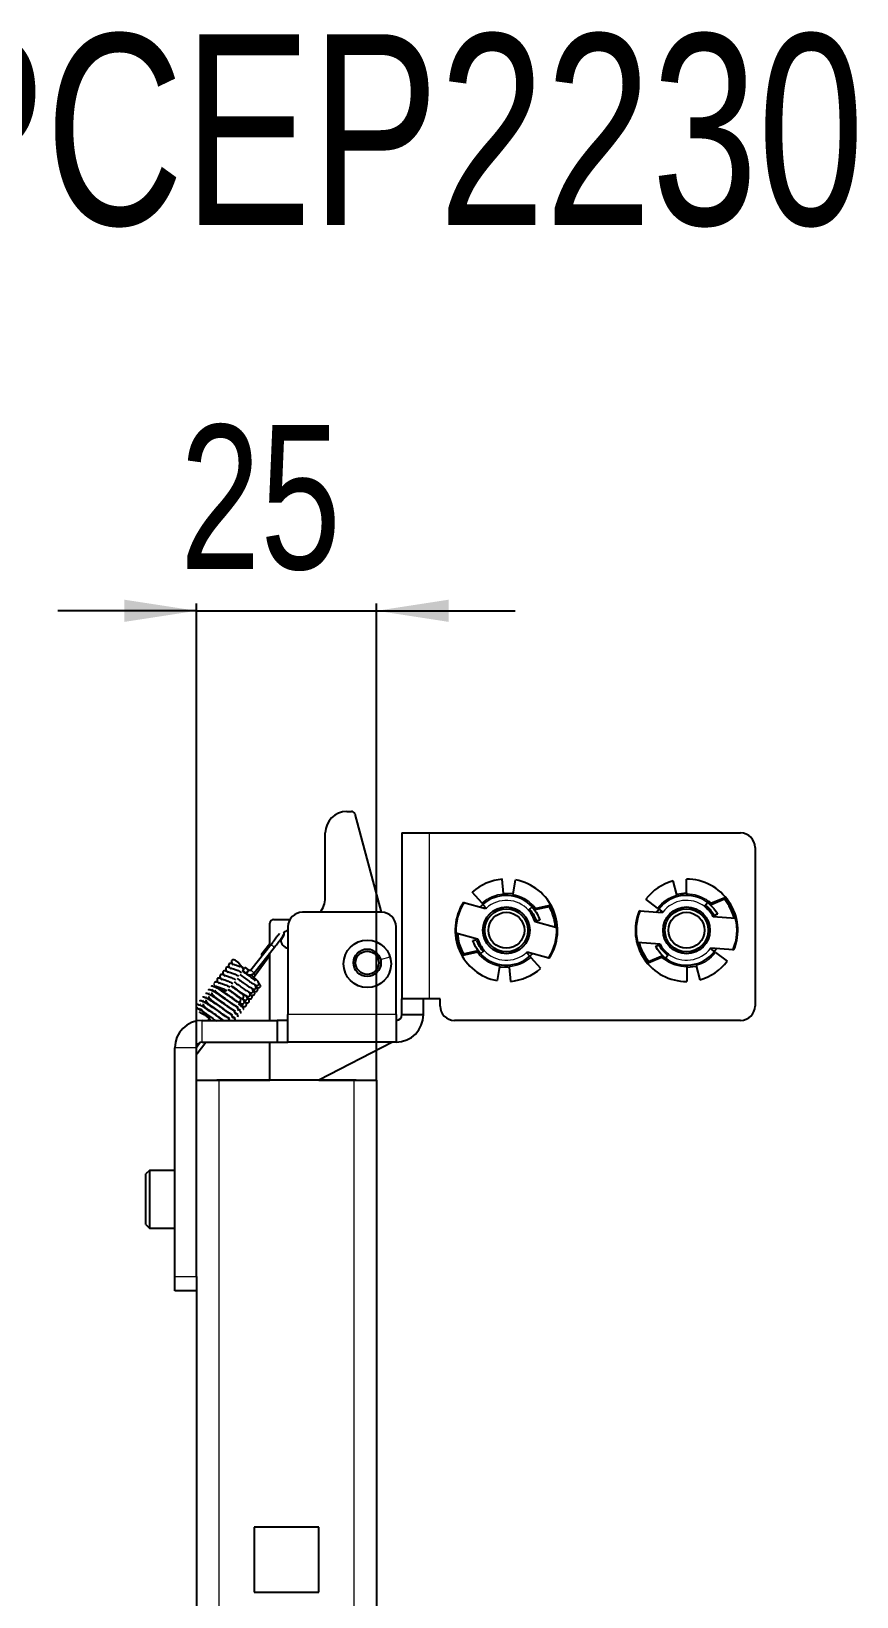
# Model space of a CAD drawing. Header units: millimetres. Extents: x -312 to 553, y -456 to 1988.
# Drawn here: x 100.7 to 215.2, y 1771.1 to 1988.2 of the extents above; entities that cross this region are included whole.
import ezdxf

# ---------------------------------------------------------------- set-up
doc = ezdxf.new("R2010")
doc.units = ezdxf.units.MM
doc.layers.add('FORMAT', color=7, linetype='Continuous')
doc.styles.add('SLDTEXTSTYLE0', font='TXT', dxfattribs={"width": 0.75})
doc.dimstyles.new('SLDDIMSTYLE1', dxfattribs={"dimtxt": 20, "dimasz": 10, "dimexe": 0, "dimexo": 0.0625, "dimgap": 5, "dimtad": 2, "dimdec": 1, "dimrnd": 1e-09, "dimzin": 12, "dimdsep": 46, "dimtxsty": 'SLDTEXTSTYLE0', "dimsah": 1, "dimcen": 0.09, "dimadec": 0, "dimazin": 3, "dimtfac": 1, "dimtmove": 0, "dimatfit": 0, "dimfxl": 0, "dimfrac": 2, "dimtolj": 1, "dimtzin": 12, "dimarcsym": 0})

# ---------------------------------------------------------------- blocks, each defined once
blk = doc.blocks.new('_D_6')
at = {"layer": 'FORMAT'}
for p, q in [((123.6, 1842.76), (123.6, 1908.87)), ((148.6, 1842.76), (148.6, 1908.87)), ((123.6, 1907.87), (104.37, 1907.87)), ((123.6, 1907.87), (148.6, 1907.87)), ((148.6, 1907.87), (167.83, 1907.87))]:
    blk.add_line(p, q, dxfattribs=at)
for points in [[(123.6, 1907.87), (113.6, 1909.41), (113.6, 1906.33)], [(148.6, 1907.87), (158.6, 1906.33), (158.6, 1909.41)]]:
    blk.add_solid(points, dxfattribs=at)
at = {"layer": 'FORMAT', "insert": (121.32, 1933.65), "char_height": 20, "attachment_point": 1, "style": 'SLDTEXTSTYLE0'}
blk.add_mtext('25', dxfattribs=at)

msp = doc.modelspace()

# ---------------------------------------------------------------- linework, layer by layer
at = {"color": 7, "linetype": 'Continuous', "lineweight": 25}
for p, q in [((144.48, 1880.05), (145.1, 1880.05)), ((145.58, 1879.68), (149.25, 1866.05)), ((141.48, 1868.05), (141.48, 1877.05)), ((152.1, 1877.05), (152.1, 1854.05)), ((152.1, 1877.05), (155.9, 1877.05)), ((155.9, 1877.05), (199.1, 1877.05)), ((201.1, 1875.05), (201.1, 1853.05)), ((166.19, 1868.65), (166.04, 1870.63)), ((167.53, 1868.58), (167.89, 1870.53)), ((190.26, 1868.49), (189.73, 1870.4)), ((191.58, 1868.66), (191.57, 1870.65)), ((160.76, 1867.34), (160.64, 1867.42)), ((163.72, 1866.55), (160.72, 1867.35)), ((163.22, 1867.3), (161.84, 1868.83)), ((167.48, 1868.61), (166.25, 1868.67)), ((187.58, 1866.61), (185.95, 1867.85)), ((191.52, 1868.68), (190.3, 1868.52)), ((194.54, 1867.41), (194.11, 1866.85)), ((194.66, 1867.57), (194.54, 1867.41)), ((194.66, 1867.57), (194.98, 1867.3)), ((194.75, 1867.2), (196.91, 1868.11)), ((196.85, 1867.87), (194.9, 1867.05)), ((196.85, 1867.87), (196.91, 1868.11)), ((149.3, 1866.05), (138.3, 1866.05)), ((162.92, 1866.76), (163.35, 1867.15)), ((163.22, 1867.3), (163.35, 1867.15)), ((163.35, 1867.15), (163.82, 1866.63)), ((163.69, 1866.78), (163.49, 1866.61)), ((170.2, 1866.8), (169.68, 1866.33)), ((169.97, 1866.26), (169.77, 1866.22)), ((169.79, 1866.43), (169.84, 1866.44)), ((170.35, 1866.93), (170.2, 1866.8)), ((170.35, 1866.93), (170.62, 1866.61)), ((170.37, 1866.55), (172.67, 1867.04)), ((172.56, 1866.82), (170.49, 1866.37)), ((172.56, 1866.82), (172.67, 1867.04)), ((185.16, 1866.19), (185.03, 1866.24)), ((188.22, 1865.96), (185.12, 1866.19)), ((187.38, 1866.02), (187.74, 1866.49)), ((187.58, 1866.61), (187.74, 1866.49)), ((187.74, 1866.49), (188.3, 1866.07)), ((188.14, 1866.19), (187.98, 1865.98)), ((188.22, 1866.12), (188.07, 1865.97)), ((194.2, 1866.97), (194.25, 1866.99)), ((194.41, 1866.84), (194.22, 1866.76)), ((198.4, 1865.2), (195.3, 1865.43)), ((195.89, 1865.81), (195.45, 1865.57)), ((133.8, 1861.38), (133.8, 1864.55)), ((134.3, 1865.05), (136.57, 1865.05)), ((136.3, 1864.05), (136.3, 1851.85)), ((151.3, 1851.85), (151.3, 1864.05)), ((159.61, 1863.2), (162.61, 1862.39)), ((173.59, 1863.91), (170.58, 1864.71)), ((171.24, 1864.97), (170.76, 1864.82)), ((133.95, 1861.57), (131.16, 1858.04)), ((131.63, 1857.67), (134.42, 1861.2)), ((133.8, 1861.69), (132.58, 1860.15)), ((134.42, 1861.2), (134.42, 1861.2)), ((161.96, 1862.13), (162.44, 1862.28)), ((163.23, 1860.84), (163.42, 1860.88)), ((184.79, 1861.91), (187.9, 1861.67)), ((187.3, 1861.3), (187.75, 1861.53)), ((195.46, 1860.61), (194.9, 1861.04)), ((194.97, 1860.98), (195.13, 1861.13)), ((194.98, 1861.14), (198.08, 1860.91)), ((195.06, 1860.92), (195.22, 1861.12)), ((195.81, 1861.08), (195.46, 1860.61)), ((198.04, 1860.91), (198.17, 1860.86)), ((131.78, 1857.36), (133.8, 1860.09)), ((133.8, 1851.05), (133.8, 1860.41)), ((162.83, 1860.55), (160.53, 1860.06)), ((160.53, 1860.06), (160.63, 1860.29)), ((160.63, 1860.29), (162.71, 1860.73)), ((162.85, 1860.17), (162.58, 1860.5)), ((162.85, 1860.17), (162.99, 1860.31)), ((162.99, 1860.31), (163.51, 1860.77)), ((163.4, 1860.67), (163.35, 1860.66)), ((169.84, 1859.95), (169.38, 1860.47)), ((169.47, 1860.56), (172.48, 1859.75)), ((169.51, 1860.32), (169.7, 1860.49)), ((170.28, 1860.34), (169.84, 1859.95)), ((169.98, 1859.8), (169.84, 1859.95)), ((169.98, 1859.8), (171.35, 1858.28)), ((172.43, 1859.76), (172.55, 1859.69)), ((188.45, 1859.9), (186.28, 1859)), ((186.28, 1859), (186.34, 1859.24)), ((186.34, 1859.24), (188.3, 1860.06)), ((188.54, 1859.53), (188.21, 1859.8)), ((188.54, 1859.53), (188.66, 1859.69)), ((188.66, 1859.69), (189.08, 1860.25)), ((188.79, 1860.26), (188.97, 1860.34)), ((188.99, 1860.13), (188.94, 1860.11)), ((195.62, 1860.49), (195.46, 1860.61)), ((195.62, 1860.49), (197.25, 1859.25)), ((130.04, 1857.91), (130.43, 1857.6)), ((130.8, 1858.07), (130.41, 1858.38)), ((130.43, 1857.6), (130.51, 1857.54)), ((130.88, 1858.01), (130.8, 1858.07)), ((131.16, 1858.04), (131.16, 1858.04)), ((165.67, 1858.52), (165.31, 1856.57)), ((165.72, 1858.49), (166.95, 1858.43)), ((167, 1858.45), (167.16, 1856.47)), ((191.62, 1858.44), (191.62, 1856.45)), ((191.67, 1858.42), (192.89, 1858.58)), ((192.94, 1858.62), (193.46, 1856.7)), ((124.87, 1854.38), (124.92, 1854.33)), ((125.27, 1854.89), (125.32, 1854.84)), ((125.67, 1855.4), (125.72, 1855.35)), ((125.96, 1854.32), (125.94, 1854.47)), ((126.12, 1856.29), (126.07, 1856.25)), ((126.08, 1855.91), (126.13, 1855.86)), ((126.36, 1854.83), (126.34, 1854.98)), ((126.76, 1855.35), (126.75, 1855.49)), ((123.66, 1852.85), (123.71, 1852.8)), ((123.98, 1852.28), (124.03, 1852.24)), ((124.06, 1853.36), (124.11, 1853.31)), ((124.47, 1853.87), (124.51, 1853.82)), ((124.76, 1852.79), (124.74, 1852.94)), ((125.16, 1853.3), (125.14, 1853.45)), ((125.56, 1853.81), (125.54, 1853.96)), ((129.55, 1852.55), (129.72, 1852.46)), ((155.9, 1854.05), (152.1, 1854.05)), ((152.1, 1851.85), (152.1, 1854.05)), ((155.1, 1851.85), (155.1, 1854.05)), ((157.4, 1854.05), (155.9, 1854.05)), ((157.4, 1853.05), (157.4, 1854.05)), ((124.4, 1851.05), (134.8, 1851.05)), ((124.9, 1851.72), (125.29, 1851.41)), ((125.27, 1851.19), (125.38, 1851.1)), ((125.29, 1851.41), (125.37, 1851.35)), ((125.4, 1851.07), (125.39, 1851.05)), ((126.02, 1851.05), (126.03, 1851.2)), ((128.21, 1851.03), (128.1, 1851.09)), ((128.18, 1851.1), (128.34, 1851.01)), ((134.8, 1851.05), (134.8, 1848.05)), ((136.3, 1851.05), (134.8, 1851.05)), ((136.3, 1848.05), (136.3, 1851.85)), ((151.3, 1851.85), (151.3, 1848.05)), ((152.1, 1851.85), (155.1, 1851.85)), ((199.1, 1851.05), (159.4, 1851.05)), ((124.12, 1848), (123.6, 1847.3)), ((123.66, 1847.57), (123.92, 1847.89)), ((123.71, 1846.44), (124.9, 1848.04)), ((124.4, 1848.05), (134.8, 1848.05)), ((133.8, 1842.75), (133.8, 1848.05)), ((134.8, 1848.05), (136.3, 1848.05)), ((151.3, 1848.05), (136.3, 1848.05)), ((150.8, 1848.05), (140.56, 1842.75)), ((120.6, 1815.55), (120.6, 1847.25)), ((123.6, 1815.55), (123.6, 1847.25)), ((123.6, 1846.29), (123.71, 1846.44)), ((123.71, 1846.44), (123.71, 1846.44)), ((123.6, 1842.75), (126.7, 1842.75)), ((126.7, 1842.76), (126.45, 1842.75)), ((126.7, 1842.76), (133.8, 1842.76)), ((145.5, 1842.75), (126.7, 1842.75)), ((140.58, 1842.76), (145.5, 1842.76)), ((145.5, 1842.75), (148.6, 1842.75)), ((148.6, 1842.75), (148.6, -228.87)), ((117.1, 1830.25), (116.6, 1829.75)), ((116.6, 1822.75), (116.6, 1829.75)), ((120.6, 1830.25), (117.1, 1830.25)), ((117.1, 1830.25), (117.1, 1822.25)), ((116.6, 1822.75), (117.1, 1822.25)), ((117.1, 1822.25), (120.6, 1822.25)), ((120.6, 1813.55), (120.6, 1815.55)), ((123.6, 1815.55), (123.6, 1813.55)), ((123.6, 1813.55), (120.6, 1813.55)), ((123.6, 1813.55), (123.6, -221.25)), ((140.6, 1780.75), (131.6, 1780.75)), ((131.6, 1780.75), (131.6, 1771.75)), ((140.6, 1771.75), (140.6, 1780.75)), ((131.6, 1771.75), (140.6, 1771.75))]:
    msp.add_line(p, q, dxfattribs=at)
at = {"color": 8, "linetype": 'Continuous', "lineweight": 18}
for p, q in [((155.9, 1877.05), (155.9, 1854.05)), ((133.95, 1861.57), (133.95, 1861.57)), ((149.15, 1859.48), (150.46, 1859.89)), ((124.4, 1848.05), (124.4, 1851.05)), ((151.3, 1851.85), (136.3, 1851.85)), ((123.6, 1847.25), (120.6, 1847.25)), ((126.7, 1842.75), (126.7, 1842.76)), ((126.7, 1842.75), (126.7, -216.62)), ((145.5, 1842.75), (145.5, 1842.76)), ((145.5, -231.77), (145.5, 1842.75)), ((120.6, 1815.55), (123.6, 1815.55))]:
    msp.add_line(p, q, dxfattribs=at)
at = {"color": 7, "linetype": 'Continuous', "lineweight": 25, "flags": 128}
for points in [[(130.04, 1857.91), (130.04, 1857.94), (130.06, 1858), (130.12, 1858.08), (130.18, 1858.18), (130.26, 1858.26), (130.33, 1858.33), (130.38, 1858.37), (130.41, 1858.38), (130.41, 1858.38)], [(124.89, 1848.05), (124.9, 1848.04), (124.89, 1848.05)]]:
    msp.add_lwpolyline(points, dxfattribs=at)
at = {"color": 8, "linetype": 'Continuous', "lineweight": 18, "flags": 128}
for points in [[(130.43, 1857.6), (130.43, 1857.6), (130.45, 1857.61), (130.49, 1857.66), (130.56, 1857.74), (130.63, 1857.83), (130.7, 1857.92), (130.76, 1857.99), (130.79, 1858.05), (130.8, 1858.07), (130.8, 1858.07)], [(125.4, 1851.07), (125.4, 1851.07), (125.42, 1851.05)]]:
    msp.add_lwpolyline(points, dxfattribs=at)
at = {"color": 7, "linetype": 'Continuous', "lineweight": 25}
for centre, radius in [((166.6, 1863.55), 3.25), ((166.6, 1863.55), 3), ((166.6, 1863.55), 2.5), ((191.6, 1863.55), 3.25), ((191.6, 1863.55), 3), ((191.6, 1863.55), 2.5), ((147.31, 1858.9), 3.3), ((147.3, 1859.05), 1.9), ((147.3, 1859.05), 1.61)]:
    msp.add_circle(centre, radius, dxfattribs=at)
for centre, radius, start, end in [((144.48, 1877.05), 3, 90, 180), ((145.1, 1879.55), 0.5, 15.0795, 90), ((199.1, 1875.05), 2, 0, 90), ((166.6, 1863.55), 7.1, 94.5192, 132.0192), ((166.6, 1863.55), 7.1, 327.0192, 79.5192), ((191.6, 1863.55), 7.1, 105.2121, 142.7121), ((191.6, 1863.55), 7.1, 337.7121, 90.2121), ((138.48, 1868.05), 3, 318.1897, 0), ((166.6, 1863.55), 7.1, 147.0192, 259.5192), ((166.6, 1863.55), 7, 147.1321, 182.9064), ((166.6, 1863.55), 4.85, 42.0192, 132.0192), ((191.6, 1863.55), 4.85, 52.7121, 142.7121), ((191.6, 1863.55), 6.8, 14.1439, 39.3765), ((191.6, 1863.55), 7, 13.5992, 40.5992), ((138.3, 1864.05), 2, 90, 180), ((149.3, 1864.05), 2, 0, 90), ((166.6, 1863.55), 4.15, 132.0192, 133.8162), ((166.6, 1863.55), 4.15, 16.2223, 42.0192), ((166.6, 1863.55), 6.8, 3.4511, 28.6836), ((166.6, 1863.55), 7, 2.9064, 29.9064), ((191.6, 1863.55), 7.1, 157.7121, 270.2121), ((191.6, 1863.55), 7, 157.825, 193.5992), ((191.6, 1863.55), 4.15, 142.7121, 144.5091), ((191.6, 1863.55), 4.15, 26.9151, 52.7121), ((191.6, 1863.55), 7, 337.825, 13.5992), ((134.3, 1864.55), 0.5, 90, 180), ((136.55, 1862.3), 1.25, 101.537, 137.2226), ((166.6, 1863.55), 7, 182.9064, 209.9064), ((166.6, 1863.55), 6.8, 183.4511, 208.6836), ((166.6, 1863.55), 7, 327.1321, 2.9064), ((136.55, 1862.3), 1.25, 180, 258.463), ((166.6, 1863.55), 4.15, 196.2223, 222.0192), ((191.6, 1863.55), 7, 193.5992, 220.5992), ((191.6, 1863.55), 6.8, 194.1439, 219.3765), ((191.6, 1863.55), 4.15, 206.9151, 232.7121), ((191.6, 1863.55), 4.15, 322.7121, 324.5091), ((135.2, 1863.24), 4.05, 229.7314, 232.4533), ((166.6, 1863.55), 4.85, 222.0192, 312.0192), ((166.6, 1863.55), 4.15, 312.0192, 313.8162), ((191.6, 1863.55), 4.85, 232.7121, 322.7121), ((191.6, 1863.55), 7.1, 285.2121, 322.7121), ((166.6, 1863.55), 7.1, 274.5192, 312.0192), ((159.4, 1853.05), 2, 180, 270), ((199.1, 1853.05), 2, 270, 0), ((124.4, 1847.25), 3.8, 90, 180), ((151.3, 1851.85), 0.8, 270, 0), ((151.3, 1851.85), 3.8, 270, 0), ((124.4, 1847.25), 0.8, 90, 180), ((145.5, 1839.66), 3.1, 85.3967, 90)]:
    msp.add_arc(centre, radius, start, end, dxfattribs=at)
at = {"color": 8, "linetype": 'Continuous', "lineweight": 18}
for centre, radius, start, end in [((166.6, 1863.55), 5.05, 94.5192, 132.0192), ((166.6, 1863.55), 4.15, 42.0192, 132.0192), ((166.6, 1863.55), 5.05, 42.0192, 79.5192), ((191.6, 1863.55), 5.05, 105.2121, 142.7121), ((191.6, 1863.55), 4.15, 52.7121, 142.7121), ((191.6, 1863.55), 5.05, 52.7121, 90.2121), ((145, 1875.07), 17.44, 230.7113, 232.6809), ((191.6, 1863.55), 4.15, 232.7121, 322.7121), ((166.6, 1863.55), 5.05, 222.0192, 259.5192), ((166.6, 1863.55), 4.15, 222.0192, 312.0192), ((166.6, 1863.55), 5.05, 274.5192, 312.0192), ((191.6, 1863.55), 5.05, 232.7121, 270.2121), ((191.6, 1863.55), 5.05, 285.2121, 322.7121), ((128.53, 1859.49), 2.78, 315.5111, 327.8892), ((142.07, 1871.37), 17.22, 230.7026, 232.6978), ((137.33, 1865.3), 9.69, 233.0415, 235.052), ((126.31, 1856.1), 0.295, 115.8344, 267.3472), ((124.31, 1852.45), 1.43, 313.3522, 323.8809), ((124.37, 1852.4), 1.45, 313.3721, 323.9619), ((125.25, 1848.72), 2.75, 233.1851, 236.0311)]:
    msp.add_arc(centre, radius, start, end, dxfattribs=at)
at = {"color": 7, "linetype": 'Continuous', "lineweight": 25}
for points, knots in [([(166.05, 1868.37), (166.08, 1868.48), (166.13, 1868.62), (166.27, 1868.67), (166.29, 1868.56), (166.29, 1868.54)], [0, 0, 0, 0, 0.702921, 0.945873, 1, 1, 1, 1]), ([(167.65, 1868.29), (167.62, 1868.43), (167.59, 1868.61), (167.49, 1868.56), (167.47, 1868.55)], [0, 0, 0, 0, 0.832234, 1, 1, 1, 1]), ([(190.16, 1868.18), (190.18, 1868.33), (190.19, 1868.51), (190.3, 1868.47), (190.31, 1868.46)], [0, 0, 0, 0, 0.8322341, 1, 1, 1, 1]), ([(191.75, 1868.4), (191.7, 1868.54), (191.63, 1868.71), (191.54, 1868.64), (191.53, 1868.62)], [0, 0, 0, 0, 0.8322341, 1, 1, 1, 1]), ([(194.54, 1867.41), (194.83, 1867.14), (195.35, 1866.67), (195.73, 1866.07), (195.89, 1865.81)], [0, 0, 0, 0, 0.559866, 1, 1, 1, 1]), ([(169.83, 1866.46), (170.05, 1866.18), (170.44, 1865.68), (170.66, 1865.09), (170.76, 1864.82)], [0, 0, 0, 0, 0.559785, 1, 1, 1, 1]), ([(170.2, 1866.8), (170.44, 1866.48), (170.87, 1865.92), (171.12, 1865.26), (171.24, 1864.97)], [0, 0, 0, 0, 0.559866, 1, 1, 1, 1]), ([(194.23, 1867.01), (194.5, 1866.78), (194.98, 1866.36), (195.3, 1865.81), (195.45, 1865.57)], [0, 0, 0, 0, 0.559785, 1, 1, 1, 1]), ([(135.1, 1863.11), (135.08, 1863.08), (135, 1862.96), (134.73, 1862.59), (134.35, 1862.08), (134.07, 1861.72), (133.95, 1861.57)], [0, 0, 0, 0, 0.120445, 0.428404, 0.764758, 1, 1, 1, 1]), ([(134.42, 1861.2), (134.51, 1861.31), (134.77, 1861.64), (135.18, 1862.17), (135.55, 1862.69), (135.7, 1862.92), (135.76, 1863.04), (135.78, 1863.1), (135.79, 1863.18), (135.78, 1863.24), (135.77, 1863.26)], [0, 0, 0, 0, 0.1229723, 0.3577947, 0.5972964, 0.8401439, 0.9062409, 0.9471443, 0.9775555, 1, 1, 1, 1]), ([(135.31, 1862.18), (135.38, 1862.27), (135.58, 1862.55), (135.68, 1862.73), (135.74, 1862.84), (135.76, 1862.9), (135.77, 1862.97), (135.77, 1863.02), (135.76, 1863.05)], [0, 0, 0, 0, 0.243765, 0.698545, 0.834124, 0.900377, 0.952573, 1, 1, 1, 1]), ([(162.99, 1860.31), (162.76, 1860.62), (162.33, 1861.18), (162.07, 1861.84), (161.96, 1862.13)], [0, 0, 0, 0, 0.559866, 1, 1, 1, 1]), ([(163.37, 1860.64), (163.15, 1860.92), (162.75, 1861.42), (162.53, 1862.02), (162.44, 1862.28)], [0, 0, 0, 0, 0.5597848, 1, 1, 1, 1]), ([(188.66, 1859.69), (188.37, 1859.96), (187.84, 1860.43), (187.47, 1861.03), (187.3, 1861.3)], [0, 0, 0, 0, 0.559866, 1, 1, 1, 1]), ([(188.96, 1860.09), (188.69, 1860.33), (188.22, 1860.74), (187.89, 1861.29), (187.75, 1861.53)], [0, 0, 0, 0, 0.559785, 1, 1, 1, 1]), ([(128.73, 1858.75), (128.7, 1858.78), (128.58, 1858.89), (128.35, 1858.96), (128.16, 1858.93), (128.07, 1858.81), (128.04, 1858.57), (128.19, 1858.39), (128.28, 1858.28)], [0, 0, 0, 0, 0.0733772, 0.2417122, 0.4762679, 0.6014537, 0.7377694, 1, 1, 1, 1]), ([(130.09, 1858.21), (129.85, 1858.52), (129.51, 1858.96), (129.06, 1859.35), (128.75, 1859.47), (128.56, 1859.44), (128.47, 1859.32), (128.44, 1859.08), (128.59, 1858.9), (128.68, 1858.79)], [0, 0, 0, 0, 0.298435, 0.437746, 0.539892, 0.682205, 0.758172, 0.840902, 1, 1, 1, 1]), ([(128.78, 1858.81), (128.77, 1858.81), (128.75, 1858.79), (128.85, 1858.8), (129.15, 1858.73), (129.47, 1858.61), (129.68, 1858.51), (129.7, 1858.5)], [0, 0, 0, 0, 0.021612, 0.277034, 0.594005, 0.961278, 1, 1, 1, 1]), ([(165.55, 1858.82), (165.58, 1858.67), (165.61, 1858.49), (165.71, 1858.55), (165.72, 1858.55)], [0, 0, 0, 0, 0.832234, 1, 1, 1, 1]), ([(167.15, 1858.73), (167.11, 1858.59), (167.06, 1858.42), (166.96, 1858.48), (166.95, 1858.49)], [0, 0, 0, 0, 0.8322341, 1, 1, 1, 1]), ([(191.45, 1858.7), (191.5, 1858.56), (191.56, 1858.4), (191.65, 1858.47), (191.67, 1858.48)], [0, 0, 0, 0, 0.832234, 1, 1, 1, 1]), ([(193.03, 1858.92), (193.02, 1858.77), (193, 1858.59), (192.9, 1858.64), (192.88, 1858.64)], [0, 0, 0, 0, 0.832234, 1, 1, 1, 1]), ([(127.19, 1856.65), (127.13, 1856.71), (126.98, 1856.84), (126.73, 1856.92), (126.54, 1856.89), (126.46, 1856.77), (126.43, 1856.53), (126.57, 1856.36), (126.66, 1856.26)], [0, 0, 0, 0, 0.118567, 0.2820423, 0.5098985, 0.6314314, 0.7637097, 1, 1, 1, 1]), ([(127.59, 1857.16), (127.53, 1857.22), (127.39, 1857.35), (127.14, 1857.43), (126.95, 1857.4), (126.86, 1857.28), (126.84, 1857.03), (126.98, 1856.86), (127.08, 1856.74)], [0, 0, 0, 0, 0.116537, 0.277021, 0.500692, 0.620012, 0.749896, 1, 1, 1, 1]), ([(127.17, 1856.76), (127.19, 1856.76), (127.22, 1856.76), (127.53, 1856.7), (128.02, 1856.5), (128.42, 1856.3), (128.63, 1856.19)], [0, 0, 0, 0, 0.148028, 0.394639, 0.680654, 1, 1, 1, 1]), ([(128, 1857.67), (127.94, 1857.73), (127.79, 1857.86), (127.54, 1857.94), (127.35, 1857.91), (127.27, 1857.79), (127.24, 1857.55), (127.38, 1857.37), (127.48, 1857.25)], [0, 0, 0, 0, 0.116662, 0.277125, 0.500752, 0.620068, 0.749961, 1, 1, 1, 1]), ([(127.58, 1857.27), (127.59, 1857.27), (127.63, 1857.27), (127.93, 1857.21), (128.42, 1857.01), (128.83, 1856.81), (129.04, 1856.7)], [0, 0, 0, 0, 0.1484319, 0.3955969, 0.6821875, 1, 1, 1, 1]), ([(128.4, 1858.18), (128.34, 1858.23), (128.2, 1858.36), (127.95, 1858.45), (127.75, 1858.42), (127.67, 1858.3), (127.64, 1858.06), (127.79, 1857.88), (127.88, 1857.77)], [0, 0, 0, 0, 0.116786, 0.27723, 0.500813, 0.620123, 0.750026, 1, 1, 1, 1]), ([(127.98, 1857.78), (128, 1857.78), (128.03, 1857.77), (128.34, 1857.72), (128.83, 1857.52), (129.23, 1857.32), (129.44, 1857.21)], [0, 0, 0, 0, 0.148836, 0.396558, 0.683727, 1, 1, 1, 1]), ([(128.39, 1858.29), (128.4, 1858.29), (128.44, 1858.28), (128.75, 1858.22), (129.23, 1858.03), (129.63, 1857.83), (129.84, 1857.72)], [0, 0, 0, 0, 0.149242, 0.397523, 0.685271, 1, 1, 1, 1]), ([(129.24, 1856.89), (129.47, 1856.72), (129.9, 1856.41), (130.49, 1856), (130.92, 1855.7), (131.3, 1855.47), (131.53, 1855.37), (131.71, 1855.4), (131.81, 1855.47), (131.87, 1855.59), (131.86, 1855.76), (131.81, 1855.88), (131.67, 1856.02), (131.67, 1856.02)], [0, 0, 0, 0, 0.155938, 0.298743, 0.419834, 0.520845, 0.675692, 0.727886, 0.762101, 0.792954, 0.844457, 0.999762, 1, 1, 1, 1]), ([(129.64, 1857.4), (129.87, 1857.23), (130.3, 1856.92), (130.89, 1856.51), (131.33, 1856.21), (131.71, 1855.98), (131.94, 1855.88), (132.11, 1855.91), (132.21, 1855.98), (132.28, 1856.1), (132.27, 1856.27), (132.1, 1856.52), (131.69, 1856.92), (131.32, 1857.25), (131.16, 1857.39)], [0, 0, 0, 0, 0.120536, 0.230319, 0.323379, 0.401055, 0.520119, 0.560242, 0.586543, 0.610259, 0.649844, 0.769232, 0.897485, 1, 1, 1, 1]), ([(130.29, 1858.14), (130.17, 1858.25), (129.97, 1858.42), (129.8, 1858.57), (129.73, 1858.63)], [0, 0, 0, 0, 0.595665, 1, 1, 1, 1]), ([(131.78, 1856.51), (131.76, 1856.54), (131.73, 1856.62), (131.5, 1856.8), (131.19, 1857.02), (130.85, 1857.26), (130.45, 1857.55), (130.16, 1857.76), (130.01, 1857.87)], [0, 0, 0, 0, 0.134267, 0.352185, 0.489336, 0.645657, 0.817803, 1, 1, 1, 1]), ([(130.51, 1857.54), (130.6, 1857.48), (130.77, 1857.38), (131.08, 1857.35), (131.37, 1857.43), (131.55, 1857.57), (131.62, 1857.66), (131.63, 1857.67)], [0, 0, 0, 0, 0.241852, 0.4829578, 0.724075, 0.9544412, 1, 1, 1, 1]), ([(131.16, 1858.04), (131.15, 1858.02), (131.11, 1857.99), (131.04, 1857.96), (130.96, 1857.97), (130.91, 1857.99), (130.89, 1858.01), (130.88, 1858.01)], [0, 0, 0, 0, 0.241711, 0.48172, 0.722059, 0.953296, 1, 1, 1, 1]), ([(131.47, 1857.11), (131.48, 1857.12), (131.59, 1857.15), (131.69, 1857.25), (131.77, 1857.34), (131.78, 1857.36)], [0, 0, 0, 0, 0.133594, 0.857024, 1, 1, 1, 1]), ([(128.86, 1852.37), (128.83, 1852.39), (128.78, 1852.41), (128.58, 1852.53), (128.33, 1852.7), (128, 1852.93), (127.61, 1853.2), (127.14, 1853.54), (126.58, 1853.93), (126.01, 1854.3), (125.52, 1854.57), (125.16, 1854.74), (124.9, 1854.82), (124.88, 1854.76), (124.86, 1854.72)], [0, 0, 0, 0, 0.0720258, 0.1417068, 0.2060673, 0.2633458, 0.3535455, 0.4196748, 0.5081834, 0.6326434, 0.7070559, 0.7934309, 0.8918422, 1, 1, 1, 1]), ([(129.26, 1852.88), (129.23, 1852.9), (129.18, 1852.92), (128.98, 1853.04), (128.74, 1853.21), (128.41, 1853.43), (128.02, 1853.71), (127.54, 1854.05), (126.99, 1854.44), (126.42, 1854.81), (125.93, 1855.08), (125.57, 1855.25), (125.3, 1855.33), (125.28, 1855.27), (125.27, 1855.23)], [0, 0, 0, 0, 0.07143, 0.141083, 0.205433, 0.262714, 0.352938, 0.419034, 0.50752, 0.631991, 0.706407, 0.792746, 0.891142, 1, 1, 1, 1]), ([(125.36, 1854.39), (125.33, 1854.35), (125.28, 1854.29), (125.48, 1854.01), (125.83, 1853.74), (126.27, 1853.42), (126.8, 1853.05), (127.34, 1852.66), (127.8, 1852.33), (128.16, 1852.09), (128.46, 1851.9), (128.56, 1851.85), (128.6, 1851.83)], [0, 0, 0, 0, 0.1433357, 0.2625594, 0.3576734, 0.4312447, 0.5247108, 0.6470744, 0.7227357, 0.8088403, 0.9028002, 1, 1, 1, 1]), ([(125.55, 1854.67), (125.55, 1854.67), (125.64, 1854.6), (125.8, 1854.53), (125.94, 1854.47)], [0, 0, 0, 0, 0.062662, 1, 1, 1, 1]), ([(129.67, 1853.39), (129.64, 1853.41), (129.58, 1853.43), (129.39, 1853.55), (129.14, 1853.71), (128.81, 1853.94), (128.42, 1854.22), (127.95, 1854.56), (127.4, 1854.95), (126.82, 1855.32), (126.33, 1855.59), (125.97, 1855.75), (125.7, 1855.84), (125.68, 1855.78), (125.67, 1855.74)], [0, 0, 0, 0, 0.070834, 0.14046, 0.204799, 0.262083, 0.352331, 0.418393, 0.506857, 0.631338, 0.705759, 0.792061, 0.890442, 1, 1, 1, 1]), ([(125.69, 1855.37), (125.77, 1855.3), (125.93, 1855.17), (126.21, 1855.04), (126.34, 1854.98)], [0, 0, 0, 0, 0.505287, 1, 1, 1, 1]), ([(125.76, 1854.9), (125.73, 1854.86), (125.69, 1854.8), (125.89, 1854.51), (126.23, 1854.25), (126.68, 1853.93), (127.21, 1853.55), (127.74, 1853.17), (128.21, 1852.84), (128.57, 1852.6), (128.87, 1852.41), (128.96, 1852.36), (129.01, 1852.34)], [0, 0, 0, 0, 0.1439216, 0.2631249, 0.3582809, 0.4318714, 0.5253369, 0.6476999, 0.7233932, 0.8095128, 0.9034626, 1, 1, 1, 1]), ([(126.1, 1855.88), (126.18, 1855.81), (126.34, 1855.68), (126.74, 1855.5), (127.15, 1855.29), (127.46, 1855.11), (127.62, 1855.02)], [0, 0, 0, 0, 0.25864, 0.513489, 0.757273, 1, 1, 1, 1]), ([(126.5, 1856.33), (126.48, 1856.35), (126.43, 1856.38), (126.37, 1856.4), (126.3, 1856.4), (126.22, 1856.38), (126.15, 1856.35), (126.12, 1856.32), (126.11, 1856.31)], [0, 0, 0, 0, 0.16821, 0.334597, 0.492682, 0.639712, 0.895455, 1, 1, 1, 1]), ([(126.15, 1855.25), (126.2, 1855.17), (126.29, 1855.03), (126.64, 1854.75), (127.09, 1854.44), (127.62, 1854.06), (128.15, 1853.67), (128.62, 1853.35), (128.98, 1853.11), (129.27, 1852.92), (129.36, 1852.87), (129.41, 1852.85)], [0, 0, 0, 0, 0.137088, 0.248655, 0.334921, 0.444456, 0.587859, 0.676604, 0.777548, 0.88764, 1, 1, 1, 1]), ([(126.79, 1856.14), (126.72, 1856.2), (126.58, 1856.33), (126.35, 1856.41), (126.24, 1856.37), (126.19, 1856.36)], [0, 0, 0, 0, 0.263202, 0.622339, 1, 1, 1, 1]), ([(126.43, 1855.81), (126.39, 1855.79), (126.31, 1855.74), (126.41, 1855.75), (126.71, 1855.68), (127.21, 1855.49), (127.61, 1855.28), (127.83, 1855.17)], [0, 0, 0, 0, 0.186775, 0.339781, 0.529853, 0.7504, 1, 1, 1, 1]), ([(126.77, 1856.26), (126.78, 1856.25), (126.82, 1856.25), (127.12, 1856.19), (127.61, 1856), (128.02, 1855.79), (128.23, 1855.68)], [0, 0, 0, 0, 0.147088, 0.393301, 0.678923, 1, 1, 1, 1]), ([(127.63, 1854.85), (127.85, 1854.69), (128.28, 1854.38), (128.86, 1853.97), (129.3, 1853.67), (129.68, 1853.44), (129.92, 1853.33), (130.09, 1853.36), (130.19, 1853.43), (130.26, 1853.55), (130.26, 1853.71), (130.2, 1853.84), (130.06, 1853.98), (130.05, 1853.98)], [0, 0, 0, 0, 0.152505, 0.295288, 0.416515, 0.51741, 0.672115, 0.724307, 0.758529, 0.789392, 0.840935, 0.99625, 1, 1, 1, 1]), ([(129.62, 1853.62), (129.63, 1853.62), (129.67, 1853.66), (129.82, 1853.92), (129.71, 1854.07), (129.48, 1854.25), (129.16, 1854.48), (128.82, 1854.73), (128.42, 1855.01), (128.14, 1855.22), (128, 1855.32)], [0, 0, 0, 0, 0.065581, 0.305104, 0.416757, 0.564843, 0.658165, 0.764421, 0.881295, 1, 1, 1, 1]), ([(128.03, 1855.36), (128.25, 1855.2), (128.68, 1854.89), (129.27, 1854.48), (129.71, 1854.18), (130.09, 1853.95), (130.32, 1853.84), (130.5, 1853.87), (130.6, 1853.94), (130.67, 1854.06), (130.66, 1854.22), (130.6, 1854.35), (130.46, 1854.49), (130.46, 1854.49)], [0, 0, 0, 0, 0.153363, 0.296153, 0.417346, 0.518269, 0.67301, 0.725203, 0.759423, 0.790284, 0.841817, 0.997129, 1, 1, 1, 1]), ([(130.02, 1854.13), (130.03, 1854.13), (130.07, 1854.17), (130.22, 1854.43), (130.11, 1854.57), (129.88, 1854.76), (129.57, 1854.99), (129.23, 1855.23), (128.83, 1855.52), (128.54, 1855.72), (128.4, 1855.83)], [0, 0, 0, 0, 0.06549, 0.304753, 0.416324, 0.564262, 0.657467, 0.763613, 0.880393, 1, 1, 1, 1]), ([(128.43, 1855.87), (128.66, 1855.7), (129.09, 1855.4), (129.67, 1854.98), (130.11, 1854.69), (130.49, 1854.45), (130.72, 1854.35), (130.9, 1854.38), (131, 1854.45), (131.07, 1854.57), (131.06, 1854.74), (131, 1854.86), (130.86, 1855), (130.86, 1855)], [0, 0, 0, 0, 0.154222, 0.297017, 0.418176, 0.519128, 0.673905, 0.726098, 0.760317, 0.791174, 0.842698, 0.998007, 1, 1, 1, 1]), ([(128.84, 1856.38), (129.06, 1856.21), (129.49, 1855.9), (130.08, 1855.49), (130.52, 1855.19), (130.9, 1854.96), (131.13, 1854.86), (131.3, 1854.89), (131.4, 1854.96), (131.47, 1855.08), (131.46, 1855.25), (131.4, 1855.37), (131.27, 1855.51), (131.26, 1855.51)], [0, 0, 0, 0, 0.15508, 0.29788, 0.419005, 0.519987, 0.674799, 0.726992, 0.761209, 0.792065, 0.843578, 0.998885, 1, 1, 1, 1]), ([(130.65, 1854.16), (130.66, 1854.16), (130.83, 1854.06), (130.98, 1854.01), (131.16, 1854.04), (131.26, 1854.11), (131.33, 1854.24), (131.32, 1854.4), (131.2, 1854.54), (131.12, 1854.65)], [0, 0, 0, 0, 0.019383, 0.33748, 0.445428, 0.516833, 0.581062, 0.68635, 1, 1, 1, 1]), ([(131.05, 1854.68), (131.06, 1854.67), (131.22, 1854.58), (131.37, 1854.53), (131.55, 1854.56), (131.65, 1854.63), (131.71, 1854.76), (131.71, 1854.92), (131.59, 1855.07), (131.5, 1855.17)], [0, 0, 0, 0, 0.011955, 0.333103, 0.442062, 0.514132, 0.578957, 0.68521, 1, 1, 1, 1]), ([(131.45, 1855.19), (131.45, 1855.19), (131.62, 1855.1), (131.76, 1855.05), (131.94, 1855.08), (132.04, 1855.16), (132.1, 1855.28), (132.09, 1855.45), (131.98, 1855.59), (131.89, 1855.7)], [0, 0, 0, 0, 0.004376, 0.328637, 0.438627, 0.511376, 0.576808, 0.684045, 1, 1, 1, 1]), ([(131.85, 1855.71), (131.98, 1855.65), (132.15, 1855.57), (132.32, 1855.6), (132.42, 1855.68), (132.49, 1855.8), (132.47, 1855.97), (132.37, 1856.14), (132.16, 1856.33), (132.1, 1856.38)], [0, 0, 0, 0, 0.285253, 0.383035, 0.447706, 0.505871, 0.601187, 0.885791, 1, 1, 1, 1]), ([(127.3, 1851.05), (127.23, 1851.09), (127.1, 1851.18), (126.78, 1851.4), (126.39, 1851.68), (125.92, 1852.02), (125.36, 1852.41), (124.79, 1852.78), (124.3, 1853.05), (123.95, 1853.21), (123.69, 1853.29), (123.67, 1853.23), (123.66, 1853.19)], [0, 0, 0, 0, 0.062108, 0.129924, 0.236653, 0.315079, 0.419967, 0.567307, 0.655413, 0.757825, 0.874412, 1, 1, 1, 1]), ([(123.68, 1852.82), (123.76, 1852.75), (123.92, 1852.61), (124.2, 1852.49), (124.34, 1852.42)], [0, 0, 0, 0, 0.513134, 1, 1, 1, 1]), ([(124, 1852.25), (124.09, 1852.18), (124.25, 1852.05), (124.54, 1851.93), (124.68, 1851.88)], [0, 0, 0, 0, 0.512882, 1, 1, 1, 1]), ([(128.05, 1851.35), (128.03, 1851.37), (127.97, 1851.39), (127.77, 1851.52), (127.52, 1851.68), (127.19, 1851.91), (126.8, 1852.19), (126.32, 1852.53), (125.77, 1852.92), (125.2, 1853.29), (124.71, 1853.56), (124.36, 1853.72), (124.09, 1853.8), (124.07, 1853.74), (124.06, 1853.7)], [0, 0, 0, 0, 0.073219, 0.142955, 0.207336, 0.264609, 0.354761, 0.420957, 0.509511, 0.633948, 0.708354, 0.794802, 0.893243, 1, 1, 1, 1]), ([(124.13, 1852.72), (124.12, 1852.72), (124.12, 1852.68), (124.28, 1852.47), (124.61, 1852.22), (125.06, 1851.9), (125.58, 1851.52), (126.05, 1851.19), (126.3, 1851.01), (126.36, 1850.97)], [0, 0, 0, 0, 0.012735, 0.231791, 0.406235, 0.541237, 0.712882, 0.937603, 1, 1, 1, 1]), ([(124.44, 1852.17), (124.44, 1852.16), (124.43, 1852.12), (124.59, 1851.93), (124.92, 1851.69), (125.21, 1851.5), (125.33, 1851.42)], [0, 0, 0, 0, 0.016293, 0.431071, 0.761426, 1, 1, 1, 1]), ([(128.46, 1851.86), (128.43, 1851.88), (128.37, 1851.9), (128.17, 1852.03), (127.93, 1852.19), (127.59, 1852.42), (127.2, 1852.69), (126.73, 1853.04), (126.18, 1853.43), (125.61, 1853.79), (125.11, 1854.06), (124.76, 1854.23), (124.5, 1854.31), (124.47, 1854.25), (124.46, 1854.21)], [0, 0, 0, 0, 0.0726223, 0.1423307, 0.2067016, 0.2639773, 0.3541532, 0.420316, 0.5088469, 0.6332957, 0.7077048, 0.7941163, 0.8925426, 1, 1, 1, 1]), ([(124.55, 1853.37), (124.52, 1853.33), (124.48, 1853.27), (124.67, 1852.99), (125.01, 1852.72), (125.46, 1852.41), (125.99, 1852.03), (126.53, 1851.64), (126.99, 1851.32), (127.24, 1851.15), (127.33, 1851.09), (127.34, 1851.09)], [0, 0, 0, 0, 0.175544, 0.32281, 0.440155, 0.530953, 0.646365, 0.797463, 0.890809, 0.997094, 1, 1, 1, 1]), ([(124.74, 1853.65), (124.75, 1853.64), (124.84, 1853.57), (125, 1853.51), (125.14, 1853.45)], [0, 0, 0, 0, 0.061642, 1, 1, 1, 1]), ([(124.95, 1853.88), (124.93, 1853.84), (124.88, 1853.78), (125.08, 1853.5), (125.42, 1853.23), (125.87, 1852.92), (126.4, 1852.54), (126.93, 1852.15), (127.4, 1851.82), (127.76, 1851.58), (128.06, 1851.39), (128.15, 1851.34), (128.2, 1851.32)], [0, 0, 0, 0, 0.14275, 0.261994, 0.357066, 0.430618, 0.524085, 0.646449, 0.722078, 0.808168, 0.902138, 1, 1, 1, 1]), ([(125.14, 1854.16), (125.15, 1854.16), (125.24, 1854.08), (125.4, 1854.02), (125.54, 1853.96)], [0, 0, 0, 0, 0.062159, 1, 1, 1, 1]), ([(128.79, 1852.4), (128.81, 1852.39), (128.85, 1852.38), (128.88, 1852.36), (128.9, 1852.35)], [0, 0, 0, 0, 0.427242, 1, 1, 1, 1]), ([(128.97, 1851.92), (129, 1851.94), (129.05, 1851.99), (128.99, 1852.16), (128.86, 1852.33), (128.81, 1852.39)], [0, 0, 0, 0, 0.379873, 0.754627, 1, 1, 1, 1]), ([(129.19, 1852.91), (129.21, 1852.9), (129.25, 1852.89), (129.28, 1852.87), (129.3, 1852.86)], [0, 0, 0, 0, 0.42738, 1, 1, 1, 1]), ([(129.37, 1852.43), (129.4, 1852.45), (129.46, 1852.5), (129.39, 1852.67), (129.27, 1852.84), (129.22, 1852.9)], [0, 0, 0, 0, 0.382442, 0.756726, 1, 1, 1, 1]), ([(129.57, 1852.5), (129.54, 1852.51), (129.49, 1852.53), (129.35, 1852.61), (129.28, 1852.65)], [0, 0, 0, 0, 0.527758, 1, 1, 1, 1]), ([(129.42, 1853.38), (129.48, 1853.35), (129.66, 1853.23), (129.97, 1853.06), (130.21, 1852.96), (130.39, 1852.99), (130.49, 1853.07), (130.55, 1853.19), (130.54, 1853.36), (130.48, 1853.47), (130.34, 1853.61), (130.34, 1853.61)], [0, 0, 0, 0, 0.072256, 0.233409, 0.481096, 0.565186, 0.620818, 0.670861, 0.752913, 0.997672, 1, 1, 1, 1]), ([(129.42, 1852.51), (129.43, 1852.51), (129.47, 1852.52), (129.52, 1852.52), (129.59, 1852.5), (129.64, 1852.47), (129.66, 1852.46)], [0, 0, 0, 0, 0.122445, 0.407654, 0.707892, 1, 1, 1, 1]), ([(129.5, 1852.52), (129.52, 1852.51), (129.56, 1852.5), (129.59, 1852.48), (129.61, 1852.47)], [0, 0, 0, 0, 0.442019, 1, 1, 1, 1]), ([(129.77, 1852.94), (129.8, 1852.96), (129.86, 1853), (129.77, 1853.22), (129.64, 1853.4), (129.53, 1853.53), (129.52, 1853.54)], [0, 0, 0, 0, 0.332523, 0.65538, 0.968405, 1, 1, 1, 1]), ([(129.96, 1853.02), (129.93, 1853.03), (129.87, 1853.05), (129.71, 1853.14), (129.57, 1853.23), (129.52, 1853.26)], [0, 0, 0, 0, 0.410841, 0.814741, 1, 1, 1, 1]), ([(129.71, 1852.07), (129.74, 1852.09), (129.79, 1852.14), (129.72, 1852.3), (129.6, 1852.45), (129.55, 1852.51)], [0, 0, 0, 0, 0.392535, 0.775786, 1, 1, 1, 1]), ([(129.59, 1853.42), (129.61, 1853.41), (129.66, 1853.4), (129.69, 1853.38), (129.7, 1853.37)], [0, 0, 0, 0, 0.426986, 1, 1, 1, 1]), ([(129.83, 1853.04), (129.83, 1853.04), (129.86, 1853.04), (129.91, 1853.04), (129.98, 1853.02), (130.02, 1853), (130.05, 1852.98)], [0, 0, 0, 0, 0.044292, 0.355485, 0.683075, 1, 1, 1, 1]), ([(130.1, 1852.59), (130.12, 1852.61), (130.18, 1852.66), (130.09, 1852.85), (129.93, 1853.04), (129.86, 1853.13)], [0, 0, 0, 0, 0.3480142, 0.6851102, 1, 1, 1, 1]), ([(129.88, 1853.04), (129.9, 1853.03), (129.95, 1853.02), (129.98, 1853), (130, 1852.99)], [0, 0, 0, 0, 0.44173, 1, 1, 1, 1]), ([(130.25, 1853.65), (130.27, 1853.64), (130.44, 1853.54), (130.6, 1853.49), (130.78, 1853.51), (130.87, 1853.59), (130.94, 1853.71), (130.93, 1853.88), (130.87, 1854), (130.73, 1854.13), (130.73, 1854.13)], [0, 0, 0, 0, 0.026667, 0.341775, 0.448732, 0.519486, 0.583132, 0.687475, 0.998784, 1, 1, 1, 1]), ([(125.37, 1851.35), (125.38, 1851.33), (125.42, 1851.3), (125.44, 1851.22), (125.44, 1851.15), (125.42, 1851.1), (125.4, 1851.07), (125.4, 1851.07)], [0, 0, 0, 0, 0.241895, 0.484471, 0.726557, 0.955709, 1, 1, 1, 1]), ([(127.98, 1851.38), (128, 1851.37), (128.04, 1851.36), (128.07, 1851.34), (128.09, 1851.33)], [0, 0, 0, 0, 0.425063, 1, 1, 1, 1]), ([(128.2, 1851.05), (128.19, 1851.09), (128.17, 1851.17), (128.06, 1851.3), (128.01, 1851.37)], [0, 0, 0, 0, 0.504298, 1, 1, 1, 1]), ([(128.39, 1851.89), (128.4, 1851.88), (128.45, 1851.87), (128.48, 1851.85), (128.49, 1851.84)], [0, 0, 0, 0, 0.426495, 1, 1, 1, 1]), ([(128.57, 1851.41), (128.59, 1851.43), (128.65, 1851.48), (128.59, 1851.65), (128.46, 1851.82), (128.41, 1851.88)], [0, 0, 0, 0, 0.377296, 0.752518, 1, 1, 1, 1]), ([(128.8, 1851.45), (128.77, 1851.46), (128.71, 1851.48), (128.56, 1851.57), (128.49, 1851.62)], [0, 0, 0, 0, 0.511282, 1, 1, 1, 1]), ([(128.58, 1851.62), (128.65, 1851.58), (128.83, 1851.47), (128.91, 1851.44), (128.95, 1851.42)], [0, 0, 0, 0, 0.381464, 1, 1, 1, 1]), ([(128.72, 1851.47), (128.74, 1851.47), (128.79, 1851.46), (128.82, 1851.43), (128.84, 1851.42)], [0, 0, 0, 0, 0.440988, 1, 1, 1, 1]), ([(128.94, 1851.02), (128.96, 1851.04), (129.02, 1851.09), (128.95, 1851.25), (128.83, 1851.41), (128.78, 1851.46)], [0, 0, 0, 0, 0.38733, 0.771624, 1, 1, 1, 1]), ([(129.18, 1851.97), (129.16, 1851.98), (129.1, 1852), (128.95, 1852.09), (128.88, 1852.13)], [0, 0, 0, 0, 0.519279, 1, 1, 1, 1]), ([(128.98, 1852.13), (129.04, 1852.09), (129.22, 1851.99), (129.29, 1851.96), (129.34, 1851.94)], [0, 0, 0, 0, 0.36803, 1, 1, 1, 1]), ([(129.01, 1851.98), (129.03, 1851.99), (129.07, 1852), (129.14, 1851.99), (129.21, 1851.98), (129.25, 1851.95), (129.27, 1851.94)], [0, 0, 0, 0, 0.21229, 0.467526, 0.736213, 1, 1, 1, 1]), ([(129.11, 1851.99), (129.13, 1851.99), (129.17, 1851.98), (129.21, 1851.96), (129.22, 1851.94)], [0, 0, 0, 0, 0.441798, 1, 1, 1, 1]), ([(129.32, 1851.54), (129.35, 1851.57), (129.4, 1851.61), (129.34, 1851.78), (129.21, 1851.93), (129.16, 1851.99)], [0, 0, 0, 0, 0.389937, 0.77371, 1, 1, 1, 1])]:
    msp.add_open_spline(points, degree=3, knots=knots, dxfattribs=at)
for points in [[(124.91, 1851.82), (124.9, 1851.8), (124.88, 1851.75), (124.89, 1851.73), (124.9, 1851.72)], [(125.28, 1851.29), (125.27, 1851.27), (125.25, 1851.22), (125.26, 1851.2), (125.27, 1851.19)]]:
    msp.add_open_spline(points, degree=3, dxfattribs=at)

# ---------------------------------------------------------------- texts
at = {"layer": 'FORMAT', "insert": (31.87, 1987.85), "char_height": 26.4583, "attachment_point": 1, "style": 'SLDTEXTSTYLE0'}
msp.add_mtext('R5NPCEP2230', dxfattribs=at)

# ---------------------------------------------------------------- dimensions: what is measured, and where the dimension line sits
at = {"layer": 'FORMAT'}
dim = msp.add_linear_dim(base=(148.6, 1907.87), p1=(123.6, 1842.75), p2=(148.6, 1842.75), dimstyle='SLDDIMSTYLE1', dxfattribs=at)
dim.commit()
dim.dimension.update_dxf_attribs({"geometry": '_D_6', "text_midpoint": (136.1, 1907.87), "dimtype": 160})

doc.saveas('drawing.dxf')
